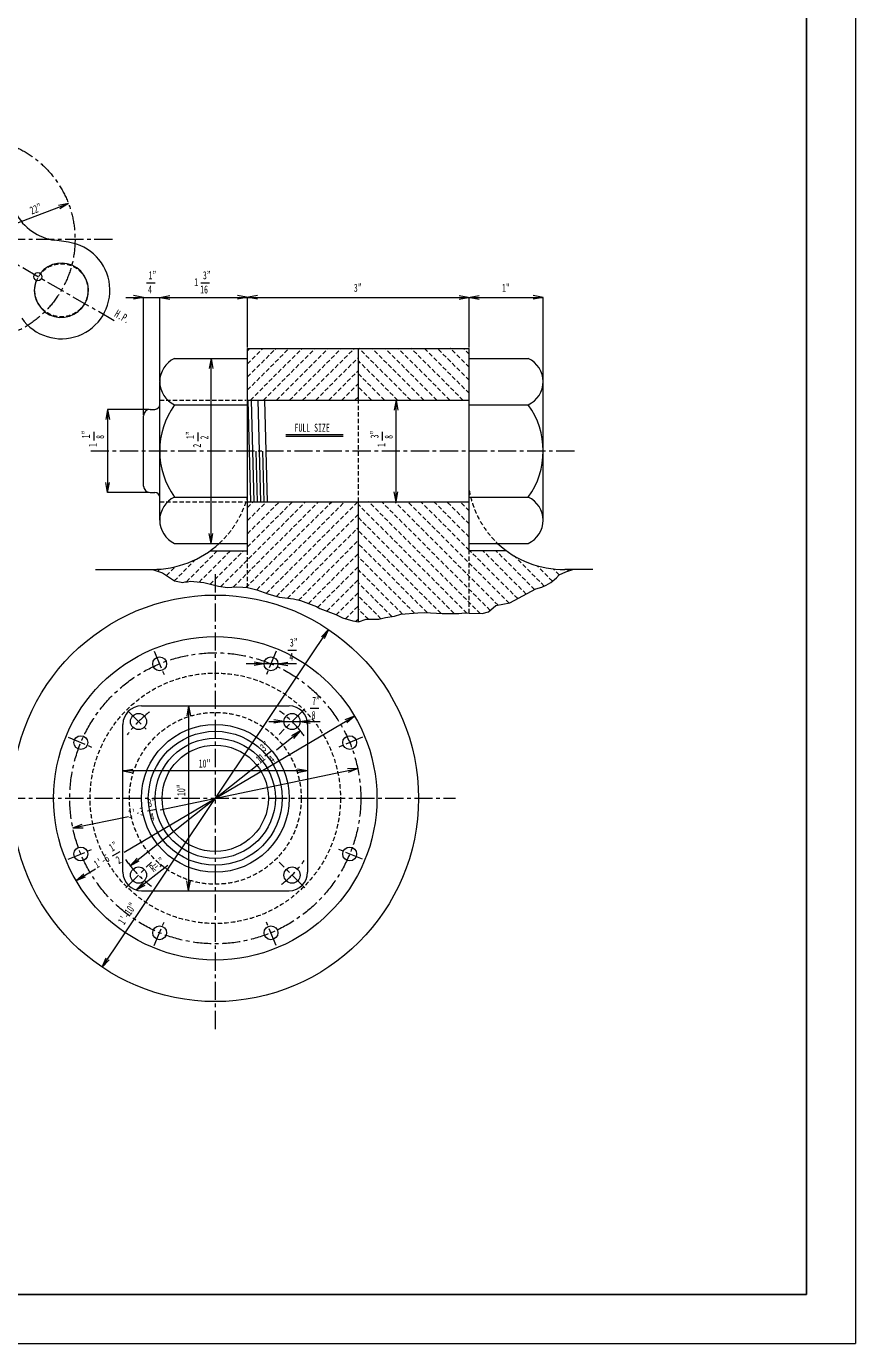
# Model space of a CAD drawing. Units: millimetres, scale not verified. Extents: x -4089 to 4089, y -2931 to 2931.
# Drawn here: x 1808 to 4089, y -2931 to 690 of the extents above; entities that cross this region are included whole.
import ezdxf
from ezdxf.enums import TextEntityAlignment as Align

# ---------------------------------------------------------------- set-up
doc = ezdxf.new("R2010")
doc.units = ezdxf.units.MM
doc.header["$LTSCALE"] = 10
doc.linetypes.add('CHAIN1', pattern=[8, 5, -1, 1, -1])
doc.linetypes.add('DASHED1', pattern=[1.8, 1.2, -0.6])
for name, color, linetype, lineweight in [('0-0_0', 3, 'Continuous', 18), ('0-1_芯', 4, 'CHAIN1', 18), ('0-2_寸法', 2, 'Continuous', 18), ('0-F', 3, 'Continuous', 25)]:
    doc.layers.add(name, color=color, linetype=linetype, lineweight=lineweight)
doc.styles.add('ＭＳ ゴシック', font='')
doc.styles.get('ＭＳ ゴシック').set_extended_font_data('MS Gothic')

msp = doc.modelspace()

# ---------------------------------------------------------------- linework, layer by layer
at = {"layer": '0-0_0'}
for p, q in [((1924.15, 96.73), (1885.79, 102.4)), ((2416.44, -751.19), (2416.44, -194.93)), ((2416.44, -194.93), (3026.04, -194.93)), ((2721.24, -337.17), (2721.24, -194.93)), ((3026.04, -751.19), (3026.04, -194.93)), ((2215.68, -222.87), (2416.44, -222.87)), ((3026.04, -222.87), (3188.6, -222.87)), ((2175.04, -667.37), (2175.04, -286.37)), ((3229.24, -667.37), (3229.24, -286.37)), ((2215.68, -349.87), (2416.44, -349.87)), ((2416.44, -337.17), (3026.04, -337.17)), ((2425.92, -616.57), (2418.6, -337.17)), ((2435.07, -616.57), (2427.75, -337.17)), ((2453.36, -616.57), (2446.04, -337.17)), ((2471.65, -616.57), (2464.33, -337.17)), ((3026.04, -349.87), (3188.6, -349.87)), ((2130.59, -573.39), (2130.59, -380.35)), ((2148.37, -362.57), (2161.71, -362.57)), ((2444.21, -616.57), (2440.56, -476.98)), ((2462.5, -616.57), (2458.85, -476.98)), ((2148.37, -591.17), (2161.71, -591.17)), ((2215.68, -603.87), (2416.44, -603.87)), ((3026.04, -603.87), (3188.6, -603.87)), ((2416.44, -616.57), (3026.04, -616.57)), ((2721.24, -946.12), (2721.24, -616.57)), ((2215.68, -730.87), (2416.44, -730.87)), ((2313.88, -751.19), (2416.44, -751.19)), ((3026.04, -730.87), (3188.6, -730.87)), ((3128.6, -751.19), (3026.04, -751.19)), ((1998.69, -802.45), (2153.92, -802.45)), ((3365.99, -802.45), (3288.56, -802.45)), ((2124.63, -1177.63), (2531.03, -1177.63)), ((2073.83, -1634.83), (2073.83, -1228.43)), ((2581.83, -1228.43), (2581.83, -1634.83)), ((2124.63, -1685.63), (2531.03, -1685.63))]:
    msp.add_line(p, q, dxfattribs=at)
at = {"layer": '0-0_0', "linetype": 'DASHED1'}
for p, q in [((2416.44, -201.45), (2422.96, -194.93)), ((2416.44, -237.37), (2458.88, -194.93)), ((2416.44, -273.29), (2494.8, -194.93)), ((2416.44, -309.21), (2530.72, -194.93)), ((2424.4, -337.17), (2566.64, -194.93)), ((2460.32, -337.17), (2602.56, -194.93)), ((2496.24, -337.17), (2638.48, -194.93)), ((2532.17, -337.17), (2674.41, -194.93)), ((2568.09, -337.17), (2710.33, -194.93)), ((2865.18, -337.17), (2722.94, -194.93)), ((2901.11, -337.17), (2758.87, -194.93)), ((2937.03, -337.17), (2794.79, -194.93)), ((2972.95, -337.17), (2830.71, -194.93)), ((3008.87, -337.17), (2866.63, -194.93)), ((3026.04, -318.42), (2902.55, -194.93)), ((3026.04, -282.5), (2938.47, -194.93)), ((3026.04, -246.58), (2974.39, -194.93)), ((3026.04, -210.66), (3010.31, -194.93)), ((2604.01, -337.17), (2721.24, -219.93)), ((2829.26, -337.17), (2721.24, -229.15)), ((2639.93, -337.17), (2721.24, -255.86)), ((2793.34, -337.17), (2721.24, -265.07)), ((2675.85, -337.17), (2721.24, -291.78)), ((2757.42, -337.17), (2721.24, -300.99)), ((2711.77, -337.17), (2721.24, -327.7)), ((2721.5, -337.17), (2721.24, -336.91)), ((2343.1, -849.53), (2576.05, -616.57)), ((2377.81, -850.74), (2611.98, -616.57)), ((2412.24, -852.22), (2647.9, -616.57)), ((2416.44, -632.5), (2432.37, -616.57)), ((2416.44, -668.42), (2468.29, -616.57)), ((2416.44, -704.34), (2504.21, -616.57)), ((2416.44, -740.26), (2540.13, -616.57)), ((2442.06, -858.33), (2683.82, -616.57)), ((2468.39, -867.92), (2719.74, -616.57)), ((2495.74, -876.49), (2721.24, -650.99)), ((3019.51, -922.54), (2721.24, -624.28)), ((3056.42, -923.54), (2749.45, -616.57)), ((3083.85, -915.05), (2785.37, -616.57)), ((3105.4, -900.68), (2821.3, -616.57)), ((3135.75, -895.1), (2857.22, -616.57)), ((3026.04, -749.48), (2893.14, -616.57)), ((3026.04, -713.56), (2929.06, -616.57)), ((3026.04, -677.63), (2964.98, -616.57)), ((3026.04, -641.71), (3000.9, -616.57)), ((2526.49, -881.66), (2721.24, -686.91)), ((2984.26, -923.22), (2721.24, -660.2)), ((2557.06, -887.01), (2721.24, -722.83)), ((2948.18, -923.06), (2721.24, -696.12)), ((2248.51, -836.36), (2333.67, -751.19)), ((2283.57, -837.22), (2369.59, -751.19)), ((2313.82, -842.89), (2405.51, -751.19)), ((2583.86, -896.13), (2721.24, -758.75)), ((2910.44, -921.24), (2721.24, -732.05)), ((3159.44, -882.87), (3027.76, -751.19)), ((3182.67, -870.18), (3063.68, -751.19)), ((3205.9, -857.49), (3099.6, -751.19)), ((2193.6, -819.42), (2217.91, -795.11)), ((2215.09, -833.85), (2273.77, -775.17)), ((2609.54, -906.38), (2721.24, -794.67)), ((2876.02, -922.74), (2721.24, -767.97)), ((3232.59, -848.26), (3149.57, -765.24)), ((3254.83, -834.58), (3212.81, -792.56)), ((2169.62, -807.48), (2175.4, -801.7)), ((2634.57, -917.27), (2721.24, -830.59)), ((2842.49, -925.14), (2721.24, -803.89)), ((3273.42, -817.25), (3257.26, -801.09)), ((3298.89, -806.8), (3294.54, -802.45)), ((2660.42, -927.34), (2721.24, -866.51)), ((2813.58, -932.15), (2721.24, -839.81)), ((2685.56, -938.12), (2721.24, -902.43)), ((2783.4, -937.89), (2721.24, -875.73)), ((2714.46, -945.14), (2721.24, -938.36)), ((2748.75, -939.16), (2721.24, -911.65))]:
    msp.add_line(p, q, dxfattribs=at)
at = {"layer": '0-0_0', "color": 1, "linetype": 'DASHED1'}
for p, q in [((2175.04, -337.17), (2412.58, -337.17)), ((2721.24, -616.57), (2721.24, -337.17)), ((2175.04, -616.57), (2412.58, -616.57)), ((2416.44, -852.61), (2416.44, -751.19)), ((3026.04, -922.92), (3026.04, -751.19))]:
    msp.add_line(p, q, dxfattribs=at)
at = {"layer": '0-0_0'}
for points in [[(2155.26, -802.45), (2182.54, -812.01), (2215.75, -834.29), (2238.19, -838.37), (2245.02, -836.36), (2251.59, -836.36), (2259.91, -835.02), (2296.03, -838.37), (2336.97, -848.77), (2360.98, -851.75), (2384.78, -850.32), (2403.98, -851.46), (2416.44, -852.61), (2442.51, -858.43), (2472.21, -869.33), (2503.77, -878.93), (2542.96, -883.65), (2562.38, -888.28), (2605.69, -904.12), (2615.62, -909.96), (2659.39, -926.83), (2678, -935.96), (2705.74, -943.88), (2721.24, -946.12), (2742.32, -939.16), (2777.66, -939.16), (2796.12, -935.07), (2820.67, -930.96), (2838, -925.46), (2885.17, -922.09), (2903.83, -920.92), (2951.44, -923.22), (2997.63, -923.22), (3013.71, -922.22), (3026.04, -922.92), (3061.35, -923.64), (3079.44, -918.78), (3099.53, -901.76), (3137.7, -894.75), (3209.38, -855.59)], [(3209.38, -855.59), (3225.57, -851.01), (3238.11, -846.1), (3250.52, -838.03), (3266.14, -825.52), (3273.15, -817.37), (3291.64, -809.34), (3311.28, -802.45)]]:
    msp.add_lwpolyline(points, dxfattribs=at)
at = {"layer": '0-0_0', "color": 1, "linetype": 'DASHED1'}
for centre, radius in [((1904.66, -35.19), 73.03), ((2327.83, -1431.63), 344.17), ((2327.83, -1431.63), 236.22)]:
    msp.add_circle(centre, radius, dxfattribs=at)
at = {"layer": '0-0_0'}
for centre, radius in [((1840.04, 2.12), 11.12), ((2327.83, -1431.63), 558.8), ((2327.83, -1431.63), 444.5), ((2174.74, -1062.03), 19.05), ((2480.93, -1062.03), 19.05), ((2116.8, -1220.59), 22.23), ((2327.83, -1431.63), 203.2), ((2538.87, -1220.59), 22.23), ((1958.24, -1278.53), 19.05), ((2327.83, -1431.63), 184.15), ((2327.83, -1431.63), 165.1), ((2697.43, -1278.53), 19.05), ((2327.83, -1431.63), 146.05), ((1958.24, -1584.72), 19.05), ((2697.43, -1584.72), 19.05), ((2116.8, -1642.66), 22.23), ((2538.87, -1642.66), 22.23), ((2174.74, -1801.22), 19.05), ((2480.93, -1801.22), 19.05)]:
    msp.add_circle(centre, radius, dxfattribs=at)
for centre, radius, start, end in [((1907.15, 246.9), 146.08, 155.06215, 261.59501), ((1904.66, -35.19), 133.35, 215.06215, 81.59501), ((1904.66, -35.19), 74.62, 158.54964, 141.45036), ((2244.97, -286.37), 69.93, 114.76151, 245.23849), ((3159.31, -286.37), 69.93, 294.76151, 65.23849), ((2161.71, -349.24), 13.34, 270, 0), ((2393.8, -476.87), 218.76, 144.51066, 215.48934), ((3010.49, -476.87), 218.76, 324.51066, 35.48934), ((2148.37, -380.35), 17.78, 90, 180), ((2148.37, -573.39), 17.78, 180, 270), ((2161.71, -604.51), 13.34, 0, 90), ((2244.97, -667.37), 69.93, 114.76151, 245.23849), ((3159.31, -667.37), 69.93, 294.76151, 65.23849), ((2155.26, -531.4), 271.05, 269.71734, 312.61599), ((3284.27, -540.27), 262.21, 226.62613, 270.9372), ((2124.63, -1228.43), 50.8, 90, 180), ((2531.03, -1228.43), 50.8, 0, 90), ((2124.63, -1634.83), 50.8, 180, 270), ((2531.03, -1634.83), 50.8, 270, 0)]:
    msp.add_arc(centre, radius, start, end, dxfattribs=at)
at = {"layer": '0-0_0', "color": 1, "linetype": 'DASHED1'}
for centre, radius, start, end in [((2155.26, -531.4), 271.05, 312.61599, 344.49275), ((3284.27, -540.27), 262.21, 189.99943, 226.62613)]:
    msp.add_arc(centre, radius, start, end, dxfattribs=at)
at = {"layer": '0-1_芯'}
for p, q in [((2049.57, -118.85), (1445.5, 229.91)), ((2045.22, 104.51), (-2621.8, 104.51)), ((1985.48, -476.87), (3316.23, -476.87)), ((2327.83, -815.8), (2327.83, -2068.63)), ((2160.16, -1026.83), (2189.32, -1097.23)), ((2495.51, -1026.83), (2466.35, -1097.23)), ((2088.6, -1192.39), (2145, -1248.79)), ((2574.12, -1185.34), (2503.62, -1255.84)), ((1923.04, -1263.95), (1993.44, -1293.11)), ((2732.63, -1263.95), (2662.23, -1293.11)), ((-3524.61, -1431.63), (2987.98, -1431.63)), ((1923.04, -1599.3), (1993.44, -1570.14)), ((2732.63, -1599.3), (2662.23, -1570.14)), ((2081.55, -1677.91), (2152.05, -1607.41)), ((2574.12, -1677.91), (2503.62, -1607.41)), ((2160.16, -1836.42), (2189.32, -1766.02)), ((2495.51, -1836.42), (2466.35, -1766.02))]:
    msp.add_line(p, q, dxfattribs=at)
for centre, radius in [((1662.7, 104.51), 279.4), ((2327.83, -1431.63), 400.05)]:
    msp.add_circle(centre, radius, dxfattribs=at)
for start, end in [(127.37658, 144.17561), (35.11325, 53.7911), (214.28943, 234.0273), (307.53152, 324.9827)]:
    msp.add_arc((2327.83, -1431.63), 298.45, start, end, dxfattribs=at)
at = {"layer": '0-2_寸法'}
for p, q in [((1401.19, 6.13), (1924.2, 202.89)), ((1924.2, 202.89), (1896.68, 197.73)), ((1924.2, 202.89), (1900.11, 188.63)), ((2162.64, -15.37), (2138.53, -15.37)), ((2312.05, -15.37), (2287.94, -15.37)), ((2082.24, -54.81), (3229.24, -54.81)), ((2130.59, -54.81), (2103.02, -49.95)), ((2130.59, -54.81), (2103.02, -59.67)), ((2130.59, -377.81), (2130.59, -54.81)), ((2175.04, -54.81), (2202.62, -49.95)), ((2175.04, -283.83), (2175.04, -54.81)), ((2175.04, -54.81), (2202.62, -59.67)), ((2444.02, -49.95), (2388.87, -59.67)), ((2444.02, -59.67), (2388.87, -49.95)), ((2416.44, -192.39), (2416.44, -54.81)), ((2998.47, -59.67), (3053.62, -49.95)), ((2998.47, -49.95), (3053.62, -59.67)), ((3026.04, -192.39), (3026.04, -54.81)), ((3229.24, -54.81), (3201.67, -49.95)), ((3229.24, -54.81), (3201.67, -59.67)), ((3229.24, -283.83), (3229.24, -54.81)), ((2316.06, -222.87), (2311.2, -250.45)), ((2316.06, -222.87), (2320.92, -250.45)), ((2316.06, -730.87), (2316.06, -222.87)), ((2824.77, -337.17), (2819.91, -364.75)), ((2031.84, -362.57), (2026.98, -390.15)), ((2145.83, -362.57), (2031.84, -362.57)), ((2031.84, -362.57), (2031.84, -591.17)), ((2031.84, -362.57), (2036.7, -390.15)), ((1993.5, -423.93), (1993.5, -448.04)), ((2280.12, -425.77), (2280.12, -449.88)), ((2522.01, -431.44), (2679.67, -431.44)), ((2787.05, -423.93), (2787.05, -448.04)), ((2522.01, -436.02), (2679.67, -436.02)), ((2031.84, -591.17), (2026.98, -563.6)), ((2031.84, -591.17), (2036.7, -563.6)), ((2145.83, -591.17), (2031.84, -591.17)), ((2824.77, -616.57), (2819.91, -589)), ((2824.77, -616.57), (2829.64, -589)), ((2316.06, -730.87), (2311.2, -703.3)), ((2316.06, -730.87), (2320.92, -703.3)), ((2016.7, -1895.79), (2638.97, -967.46)), ((2638.97, -967.46), (2619.58, -987.66)), ((2638.97, -967.46), (2627.66, -993.07)), ((2551.17, -1024.99), (2527.06, -1024.99)), ((2550.76, -1062.03), (2412.74, -1062.03)), ((2461.88, -1062.03), (2434.3, -1057.17)), ((2461.88, -1062.03), (2434.3, -1066.89)), ((2499.98, -1062.03), (2527.55, -1057.17)), ((2499.98, -1062.03), (2527.55, -1066.89)), ((2254.42, -1177.63), (2249.56, -1205.2)), ((2254.42, -1177.63), (2259.28, -1205.2)), ((2254.42, -1177.63), (2254.42, -1685.63)), ((2612.43, -1185.2), (2588.32, -1185.2)), ((2077.08, -1579.56), (2710.67, -1205.76)), ((2474.8, -1220.59), (2615.93, -1220.59)), ((2516.65, -1220.59), (2489.07, -1215.73)), ((2516.65, -1220.59), (2489.07, -1225.45)), ((2561.1, -1220.59), (2588.67, -1215.73)), ((2561.1, -1220.59), (2588.67, -1225.45)), ((2710.67, -1205.76), (2684.45, -1215.59)), ((2710.67, -1205.76), (2689.39, -1223.96)), ((2496.23, -1298.08), (2561.67, -1246.17)), ((2561.67, -1246.17), (2537.05, -1259.5)), ((2561.67, -1246.17), (2543.09, -1267.12)), ((2482.95, -1300.91), (2464.06, -1315.9)), ((2094, -1617.08), (2447.47, -1336.75)), ((2073.83, -1356.46), (2101.41, -1351.6)), ((2073.83, -1356.46), (2101.41, -1361.32)), ((2581.83, -1356.46), (2073.83, -1356.46)), ((2175.82, -1463.29), (2719.48, -1350.05)), ((2581.83, -1356.46), (2554.26, -1351.6)), ((2581.83, -1356.46), (2554.26, -1361.32)), ((2719.48, -1350.05), (2691.49, -1350.91)), ((2719.48, -1350.05), (2693.48, -1360.43)), ((1936.19, -1513.2), (2089.27, -1481.32)), ((2164.92, -1462.47), (2141.32, -1467.39)), ((1936.19, -1513.2), (1962.19, -1502.82)), ((1936.19, -1513.2), (1964.18, -1512.34)), ((2064.89, -1578.53), (2044.12, -1590.78)), ((1945, -1657.49), (1998.84, -1625.72)), ((2094, -1617.08), (2112.58, -1596.13)), ((2094, -1617.08), (2118.62, -1603.75)), ((2110.55, -1683.63), (2197.09, -1615)), ((1945, -1657.49), (1966.27, -1639.29)), ((1945, -1657.49), (1971.22, -1647.67)), ((2110.55, -1683.63), (2129.13, -1662.69)), ((2254.42, -1685.63), (2249.56, -1658.05)), ((2254.42, -1685.63), (2259.28, -1658.05)), ((2110.55, -1683.63), (2135.17, -1670.31)), ((2016.7, -1895.79), (2028.01, -1870.18)), ((2016.7, -1895.79), (2036.09, -1875.6))]:
    msp.add_line(p, q, dxfattribs=at)
msp.add_lwpolyline([(2824.77, -616.57), (2824.77, -337.17), (2829.64, -364.75)], dxfattribs=at)
at = {"layer": '0-F', "lineweight": 18}
msp.add_line((4088.7, 2930.65), (4088.7, -2930.65), dxfattribs=at)
at = {"layer": '0-F'}
for p in [(3953.39, 2795.41), (-3953.39, -2795.41)]:
    msp.add_line(p, (3953.39, -2795.41), dxfattribs=at)
at = {"layer": '0-F', "lineweight": 18}
msp.add_lwpolyline([(-4088.63, 2930.65), (-4088.63, -2930.65), (4088.7, -2930.65)], dxfattribs=at)

# ---------------------------------------------------------------- texts
at = {"layer": '0-2_寸法', "style": 'ＭＳ ゴシック', "width": 0.6}
for s, rotation, p in [('22”', 20.616, (1825.15, 166.45)), ('H.P.', 330, (2045.23, -112.06)), ('1”', 90, (1989.65, -442.27)), ('1”', 90, (2276.28, -444.11)), ('3”', 90, (2783.21, -442.27)), ('1', 90, (2008.37, -465.94)), ('8', 90, (2028.67, -443.62)), ('2', 90, (2295, -467.78)), ('2', 90, (2315.29, -445.46)), ('1', 90, (2801.93, -465.94)), ('8', 90, (2822.22, -443.62)), ('3”', 38.417, (2466.19, -1309.3)), ('11', 38.417, (2454.38, -1342.56)), ('4', 38.417, (2489.37, -1340.71)), ('10"', 90, (2251.68, -1425.57)), ('3”', 11.766, (2146.18, -1462.45)), ("1'-3", 11.766, (2091.99, -1492.51)), ('4', 11.766, (2152.81, -1500.92)), ('1”', 30.539, (2047.13, -1584.54)), ("1'-5", 30.539, (2005.5, -1630.44)), ('2', 30.539, (2065.79, -1618.83)), ('R=1”', 38.417, (2162.03, -1640.9)), ('1\'-10"', 56.166, (2082.11, -1785.16))]:
    msp.add_text(s, height=21.99, rotation=rotation, dxfattribs=at).set_placement(p, align=Align.BOTTOM_LEFT)
for s, p in [('1”', (2144.29, -11.53)), ('3”', (2293.71, -11.53)), ('4', (2142.94, -50.54)), ('1', (2270.14, -30.37)), ('16', (2286.1, -50.54)), ('3"', (2708.8, -45.84)), ('1"', (3116.19, -45.84)), ('FULL SIZE', (2545.63, -430.52)), ('3”', (2532.82, -1021.15)), ('4', (2531.47, -1060.16)), ('7”', (2594.09, -1181.36)), ('8', (2592.73, -1220.37)), ('10"', (2282.24, -1353.61))]:
    msp.add_text(s, height=21.99, dxfattribs=at).set_placement(p, align=Align.BOTTOM_LEFT)

doc.saveas('drawing.dxf')
